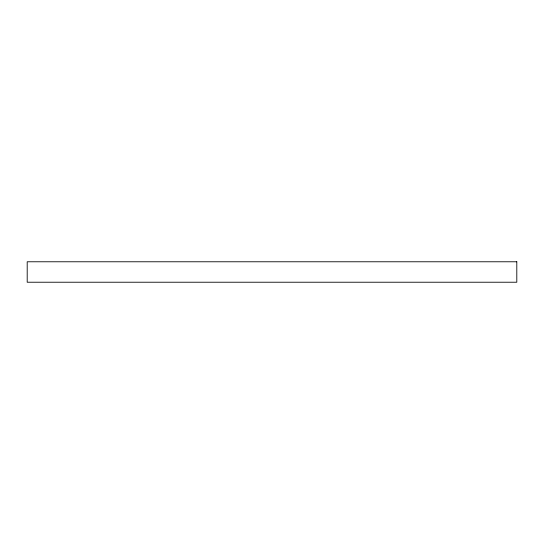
<?xml version="1.0" encoding="UTF-8"?>
<svg xmlns="http://www.w3.org/2000/svg" width="544" height="544" viewBox="0 0 544 544"><rect width="100%" height="100%" fill="white"/><g stroke="black" fill="none" stroke-linecap="round" stroke-linejoin="round"><path stroke-width="0.82" d="M516.8 261.773L27.2 261.773L27.2 282.227L516.8 282.227L516.8 261.773"/></g></svg>
